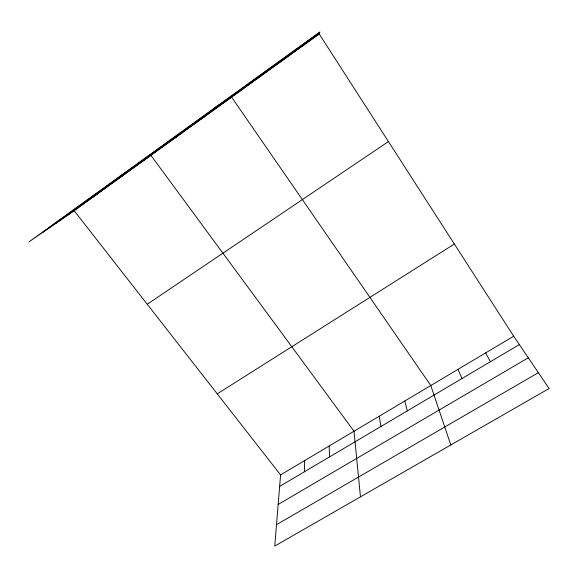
<?xml version="1.0" encoding="UTF-8"?>
<svg xmlns="http://www.w3.org/2000/svg" width="578" height="578" viewBox="0 0 578 578"><rect width="100%" height="100%" fill="white"/><g stroke="black" fill="none" stroke-linecap="round" stroke-linejoin="round"><path stroke-width="0.87" d="M304.389 471.778L304.693 460.565M74.157 210.703L280.576 474.914L274.752 546.066L549.1 388.517L513.69 336.215L319.208 33.994L319.887 31.935L28.9 241.922L74.157 210.703L319.208 33.994M42.685 232.414L319.677 32.57M55.56 223.534L319.482 33.156M66.954 215.673L319.309 33.669M92.812 197.026L99.322 192.561M119.119 178.053L124.906 174.108M119.104 176.825L150.916 155.352L354.003 431.224L360.462 496.842M147.246 304.252L388.423 141.559M173.089 139.125L177.359 136.285M200.783 119.155L204.258 116.886M214.864 107.725L231.612 97.162L430.798 385.533L450.797 444.966M217.249 393.856L454.359 244.01M280.576 474.914L513.69 336.215M279.636 486.423L519.362 344.589M278.155 504.471L528.299 357.796M258.532 77.51L260.288 76.477M276.501 524.68L538.371 372.666M288.639 55.791L289.484 55.43M485.621 352.92L490.447 361.698M457.993 369.356L461.995 378.532M404.81 400.995L407.28 410.907M379.211 416.225L380.96 426.477M329.164 446.006L329.525 456.902"/></g></svg>
